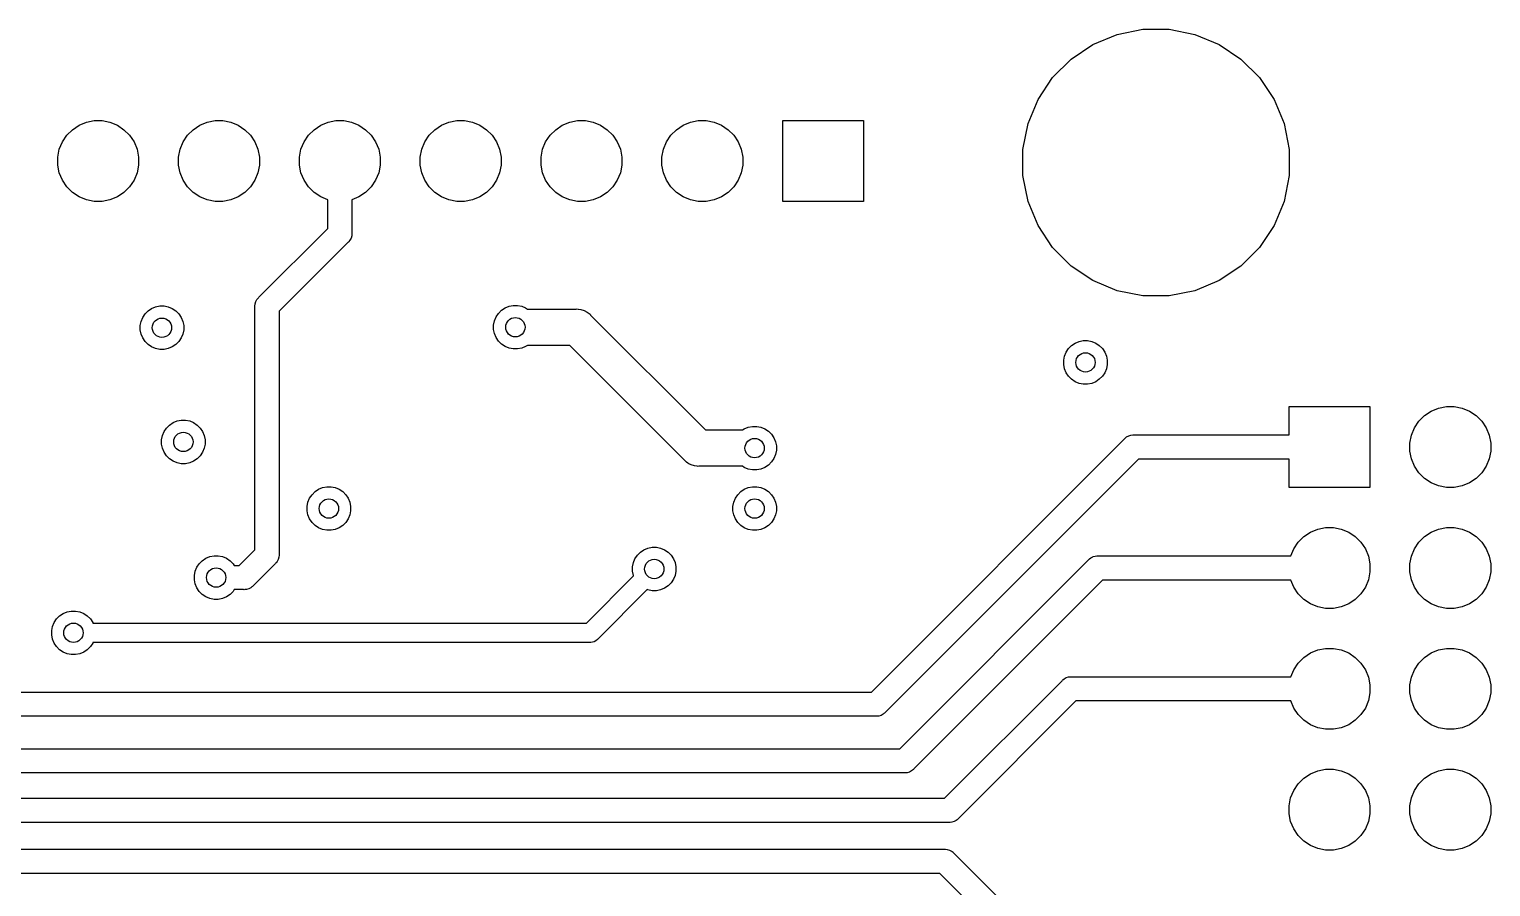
# Model space of a CAD drawing. Extents: x 3.58 to 7.49, y -4.48 to -2.36.
# Drawn here: x 6.197 to 7.407, y -3.071 to -2.361 of the extents above; entities that cross this region are included whole.
import ezdxf

# ---------------------------------------------------------------- set-up
doc = ezdxf.new("R2010")
doc.units = 0
doc.header["$MEASUREMENT"] = 0
doc.layers.add('BLACK', color=7, linetype='CONTINUOUS')

msp = doc.modelspace()

# ---------------------------------------------------------------- linework, layer by layer
at = {"layer": 'BLACK', "linetype": 'CONTINUOUS'}
for p, q in [((7.07731, -2.37396), (7.09737, -2.36565)), ((7.09737, -2.36565), (7.11867, -2.36142)), ((7.11867, -2.36142), (7.14038, -2.36142)), ((7.14038, -2.36142), (7.16168, -2.36565)), ((7.16168, -2.36565), (7.18174, -2.37396)), ((7.05926, -2.38603), (7.07731, -2.37396)), ((7.18174, -2.37396), (7.1998, -2.38603)), ((7.0439, -2.40138), (7.05926, -2.38603)), ((7.1998, -2.38603), (7.21515, -2.40138)), ((7.03184, -2.41944), (7.0439, -2.40138)), ((7.21515, -2.40138), (7.22722, -2.41944)), ((7.02353, -2.4395), (7.03184, -2.41944)), ((7.22722, -2.41944), (7.23553, -2.4395)), ((6.2326, -2.44448), (6.23809, -2.44082)), ((6.23809, -2.44082), (6.24418, -2.43829)), ((6.24418, -2.43829), (6.25064, -2.43701)), ((6.25064, -2.43701), (6.25723, -2.43701)), ((6.25723, -2.43701), (6.2637, -2.43829)), ((6.2637, -2.43829), (6.26979, -2.44082)), ((6.26979, -2.44082), (6.27527, -2.44448)), ((6.3326, -2.44448), (6.33809, -2.44082)), ((6.33809, -2.44082), (6.34418, -2.43829)), ((6.34418, -2.43829), (6.35064, -2.43701)), ((6.35064, -2.43701), (6.35723, -2.43701)), ((6.35723, -2.43701), (6.3637, -2.43829)), ((6.3637, -2.43829), (6.36979, -2.44082)), ((6.36979, -2.44082), (6.37527, -2.44448)), ((6.4326, -2.44448), (6.43809, -2.44082)), ((6.43809, -2.44082), (6.44418, -2.43829)), ((6.44418, -2.43829), (6.45064, -2.43701)), ((6.45064, -2.43701), (6.45723, -2.43701)), ((6.45723, -2.43701), (6.4637, -2.43829)), ((6.4637, -2.43829), (6.46979, -2.44082)), ((6.46979, -2.44082), (6.47527, -2.44448)), ((6.5326, -2.44448), (6.53809, -2.44082)), ((6.53809, -2.44082), (6.54418, -2.43829)), ((6.54418, -2.43829), (6.55064, -2.43701)), ((6.55064, -2.43701), (6.55723, -2.43701)), ((6.55723, -2.43701), (6.5637, -2.43829)), ((6.5637, -2.43829), (6.56979, -2.44082)), ((6.56979, -2.44082), (6.57527, -2.44448)), ((6.6326, -2.44448), (6.63809, -2.44082)), ((6.63809, -2.44082), (6.64418, -2.43829)), ((6.64418, -2.43829), (6.65064, -2.43701)), ((6.65064, -2.43701), (6.65723, -2.43701)), ((6.65723, -2.43701), (6.6637, -2.43829)), ((6.6637, -2.43829), (6.66979, -2.44082)), ((6.66979, -2.44082), (6.67527, -2.44448)), ((6.7326, -2.44448), (6.73809, -2.44082)), ((6.73809, -2.44082), (6.74418, -2.43829)), ((6.74418, -2.43829), (6.75064, -2.43701)), ((6.75064, -2.43701), (6.75723, -2.43701)), ((6.75723, -2.43701), (6.7637, -2.43829)), ((6.7637, -2.43829), (6.76979, -2.44082)), ((6.76979, -2.44082), (6.77527, -2.44448)), ((6.82047, -2.50394), (6.82047, -2.43701)), ((6.82047, -2.43701), (6.8874, -2.43701)), ((6.8874, -2.43701), (6.8874, -2.50394)), ((7.01929, -2.4608), (7.02353, -2.4395)), ((7.23553, -2.4395), (7.23976, -2.4608)), ((6.22176, -2.46071), (6.22428, -2.45462)), ((6.22428, -2.45462), (6.22794, -2.44914)), ((6.22794, -2.44914), (6.2326, -2.44448)), ((6.27527, -2.44448), (6.27993, -2.44914)), ((6.27993, -2.44914), (6.28359, -2.45462)), ((6.28359, -2.45462), (6.28612, -2.46071)), ((6.32176, -2.46071), (6.32428, -2.45462)), ((6.32428, -2.45462), (6.32794, -2.44914)), ((6.32794, -2.44914), (6.3326, -2.44448)), ((6.37527, -2.44448), (6.37993, -2.44914)), ((6.37993, -2.44914), (6.38359, -2.45462)), ((6.38359, -2.45462), (6.38612, -2.46071)), ((6.42176, -2.46071), (6.42428, -2.45462)), ((6.42428, -2.45462), (6.42794, -2.44914)), ((6.42794, -2.44914), (6.4326, -2.44448)), ((6.47527, -2.44448), (6.47993, -2.44914)), ((6.47993, -2.44914), (6.48359, -2.45462)), ((6.48359, -2.45462), (6.48612, -2.46071)), ((6.52176, -2.46071), (6.52428, -2.45462)), ((6.52428, -2.45462), (6.52794, -2.44914)), ((6.52794, -2.44914), (6.5326, -2.44448)), ((6.57527, -2.44448), (6.57993, -2.44914)), ((6.57993, -2.44914), (6.58359, -2.45462)), ((6.58359, -2.45462), (6.58612, -2.46071)), ((6.62176, -2.46071), (6.62428, -2.45462)), ((6.62428, -2.45462), (6.62794, -2.44914)), ((6.62794, -2.44914), (6.6326, -2.44448)), ((6.67527, -2.44448), (6.67993, -2.44914)), ((6.67993, -2.44914), (6.68359, -2.45462)), ((6.68359, -2.45462), (6.68612, -2.46071)), ((6.72176, -2.46071), (6.72428, -2.45462)), ((6.72428, -2.45462), (6.72794, -2.44914)), ((6.72794, -2.44914), (6.7326, -2.44448)), ((6.77527, -2.44448), (6.77993, -2.44914)), ((6.77993, -2.44914), (6.78359, -2.45462)), ((6.78359, -2.45462), (6.78612, -2.46071)), ((6.22047, -2.46718), (6.22176, -2.46071)), ((6.22047, -2.47377), (6.22047, -2.46718)), ((6.28612, -2.46071), (6.2874, -2.46718)), ((6.2874, -2.46718), (6.2874, -2.47377)), ((6.32047, -2.46718), (6.32176, -2.46071)), ((6.32047, -2.47377), (6.32047, -2.46718)), ((6.38612, -2.46071), (6.3874, -2.46718)), ((6.3874, -2.46718), (6.3874, -2.47377)), ((6.42047, -2.46718), (6.42176, -2.46071)), ((6.42047, -2.47377), (6.42047, -2.46718)), ((6.48612, -2.46071), (6.4874, -2.46718)), ((6.4874, -2.46718), (6.4874, -2.47377)), ((6.52047, -2.46718), (6.52176, -2.46071)), ((6.52047, -2.47377), (6.52047, -2.46718)), ((6.58612, -2.46071), (6.5874, -2.46718)), ((6.5874, -2.46718), (6.5874, -2.47377)), ((6.62047, -2.46718), (6.62176, -2.46071)), ((6.62047, -2.47377), (6.62047, -2.46718)), ((6.68612, -2.46071), (6.6874, -2.46718)), ((6.6874, -2.46718), (6.6874, -2.47377)), ((6.72047, -2.46718), (6.72176, -2.46071)), ((6.72047, -2.47377), (6.72047, -2.46718)), ((6.78612, -2.46071), (6.7874, -2.46718)), ((6.7874, -2.46718), (6.7874, -2.47377)), ((7.01929, -2.48251), (7.01929, -2.4608)), ((7.23976, -2.4608), (7.23976, -2.48251)), ((6.22176, -2.48023), (6.22047, -2.47377)), ((6.2874, -2.47377), (6.28612, -2.48023)), ((6.32176, -2.48023), (6.32047, -2.47377)), ((6.3874, -2.47377), (6.38612, -2.48023)), ((6.42176, -2.48023), (6.42047, -2.47377)), ((6.4874, -2.47377), (6.48612, -2.48023)), ((6.52176, -2.48023), (6.52047, -2.47377)), ((6.5874, -2.47377), (6.58612, -2.48023)), ((6.62176, -2.48023), (6.62047, -2.47377)), ((6.6874, -2.47377), (6.68612, -2.48023)), ((6.72176, -2.48023), (6.72047, -2.47377)), ((6.7874, -2.47377), (6.78612, -2.48023)), ((6.22428, -2.48632), (6.22176, -2.48023)), ((6.22794, -2.4918), (6.22428, -2.48632)), ((6.2326, -2.49647), (6.22794, -2.4918)), ((6.27993, -2.4918), (6.27527, -2.49647)), ((6.28359, -2.48632), (6.27993, -2.4918)), ((6.28612, -2.48023), (6.28359, -2.48632)), ((6.32428, -2.48632), (6.32176, -2.48023)), ((6.32794, -2.4918), (6.32428, -2.48632)), ((6.3326, -2.49647), (6.32794, -2.4918)), ((6.37993, -2.4918), (6.37527, -2.49647)), ((6.38359, -2.48632), (6.37993, -2.4918)), ((6.38612, -2.48023), (6.38359, -2.48632)), ((6.42428, -2.48632), (6.42176, -2.48023)), ((6.42794, -2.4918), (6.42428, -2.48632)), ((6.4326, -2.49647), (6.42794, -2.4918)), ((6.47993, -2.4918), (6.47527, -2.49647)), ((6.48359, -2.48632), (6.47993, -2.4918)), ((6.48612, -2.48023), (6.48359, -2.48632)), ((6.52428, -2.48632), (6.52176, -2.48023)), ((6.52794, -2.4918), (6.52428, -2.48632)), ((6.5326, -2.49647), (6.52794, -2.4918)), ((6.57993, -2.4918), (6.57527, -2.49647)), ((6.58359, -2.48632), (6.57993, -2.4918)), ((6.58612, -2.48023), (6.58359, -2.48632)), ((6.62428, -2.48632), (6.62176, -2.48023)), ((6.62794, -2.4918), (6.62428, -2.48632)), ((6.6326, -2.49647), (6.62794, -2.4918)), ((6.67993, -2.4918), (6.67527, -2.49647)), ((6.68359, -2.48632), (6.67993, -2.4918)), ((6.68612, -2.48023), (6.68359, -2.48632)), ((6.72428, -2.48632), (6.72176, -2.48023)), ((6.72794, -2.4918), (6.72428, -2.48632)), ((6.7326, -2.49647), (6.72794, -2.4918)), ((6.77993, -2.4918), (6.77527, -2.49647)), ((6.78359, -2.48632), (6.77993, -2.4918)), ((6.78612, -2.48023), (6.78359, -2.48632)), ((7.02353, -2.50381), (7.01929, -2.48251)), ((7.23976, -2.48251), (7.23553, -2.50381)), ((6.23809, -2.50013), (6.2326, -2.49647)), ((6.24418, -2.50265), (6.23809, -2.50013)), ((6.25064, -2.50394), (6.24418, -2.50265)), ((6.25723, -2.50394), (6.25064, -2.50394)), ((6.2637, -2.50265), (6.25723, -2.50394)), ((6.26979, -2.50013), (6.2637, -2.50265)), ((6.27527, -2.49647), (6.26979, -2.50013)), ((6.33809, -2.50013), (6.3326, -2.49647)), ((6.34418, -2.50265), (6.33809, -2.50013)), ((6.35064, -2.50394), (6.34418, -2.50265)), ((6.35723, -2.50394), (6.35064, -2.50394)), ((6.3637, -2.50265), (6.35723, -2.50394)), ((6.36979, -2.50013), (6.3637, -2.50265)), ((6.37527, -2.49647), (6.36979, -2.50013)), ((6.43809, -2.50013), (6.4326, -2.49647)), ((6.44394, -2.50255), (6.43809, -2.50013)), ((6.44394, -2.52617), (6.44394, -2.50255)), ((6.46979, -2.50013), (6.46394, -2.50255)), ((6.46394, -2.50255), (6.46394, -2.52982)), ((6.47527, -2.49647), (6.46979, -2.50013)), ((6.53809, -2.50013), (6.5326, -2.49647)), ((6.54418, -2.50265), (6.53809, -2.50013)), ((6.55064, -2.50394), (6.54418, -2.50265)), ((6.55723, -2.50394), (6.55064, -2.50394)), ((6.5637, -2.50265), (6.55723, -2.50394)), ((6.56979, -2.50013), (6.5637, -2.50265)), ((6.57527, -2.49647), (6.56979, -2.50013)), ((6.63809, -2.50013), (6.6326, -2.49647)), ((6.64418, -2.50265), (6.63809, -2.50013)), ((6.65064, -2.50394), (6.64418, -2.50265)), ((6.65723, -2.50394), (6.65064, -2.50394)), ((6.6637, -2.50265), (6.65723, -2.50394)), ((6.66979, -2.50013), (6.6637, -2.50265)), ((6.67527, -2.49647), (6.66979, -2.50013)), ((6.73809, -2.50013), (6.7326, -2.49647)), ((6.74418, -2.50265), (6.73809, -2.50013)), ((6.75064, -2.50394), (6.74418, -2.50265)), ((6.75723, -2.50394), (6.75064, -2.50394)), ((6.7637, -2.50265), (6.75723, -2.50394)), ((6.76979, -2.50013), (6.7637, -2.50265)), ((6.77527, -2.49647), (6.76979, -2.50013)), ((6.8874, -2.50394), (6.82047, -2.50394)), ((7.03184, -2.52387), (7.02353, -2.50381)), ((7.23553, -2.50381), (7.22722, -2.52387)), ((6.38698, -2.58313), (6.44394, -2.52617)), ((7.0439, -2.54193), (7.03184, -2.52387)), ((7.22722, -2.52387), (7.21515, -2.54193)), ((6.46066, -2.53773), (6.4037, -2.59469)), ((6.46104, -2.53742), (6.46066, -2.53773)), ((6.46135, -2.53704), (6.46104, -2.53742)), ((6.46136, -2.53704), (6.46135, -2.53704)), ((6.46229, -2.5359), (6.46136, -2.53704)), ((6.46322, -2.53416), (6.46229, -2.5359)), ((6.46379, -2.53228), (6.46322, -2.53416)), ((6.46322, -2.53416), (6.46322, -2.53416)), ((6.46394, -2.53081), (6.46379, -2.53228)), ((6.46394, -2.52982), (6.46399, -2.53031)), ((6.46399, -2.53031), (6.46394, -2.53081)), ((6.46394, -2.53081), (6.46394, -2.53081)), ((7.05926, -2.55728), (7.0439, -2.54193)), ((7.21515, -2.54193), (7.1998, -2.55728)), ((7.07731, -2.56934), (7.05926, -2.55728)), ((7.1998, -2.55728), (7.18174, -2.56934)), ((7.09737, -2.57765), (7.07731, -2.56934)), ((7.18174, -2.56934), (7.16168, -2.57765)), ((6.38365, -2.59055), (6.38385, -2.58859)), ((6.38385, -2.58859), (6.38442, -2.58671)), ((6.38442, -2.58671), (6.38535, -2.58497)), ((6.38535, -2.58497), (6.38628, -2.58383)), ((6.38628, -2.58383), (6.3866, -2.58345)), ((6.38628, -2.58383), (6.38628, -2.58383)), ((6.3866, -2.58345), (6.38698, -2.58313)), ((7.11867, -2.58189), (7.09737, -2.57765)), ((7.14038, -2.58189), (7.11867, -2.58189)), ((7.16168, -2.57765), (7.14038, -2.58189)), ((6.28938, -2.60302), (6.29074, -2.59974)), ((6.29074, -2.59974), (6.29271, -2.59679)), ((6.29271, -2.59679), (6.29522, -2.59429)), ((6.29522, -2.59429), (6.29817, -2.59232)), ((6.29817, -2.59232), (6.30144, -2.59096)), ((6.30144, -2.59096), (6.30492, -2.59027)), ((6.30492, -2.59027), (6.30847, -2.59027)), ((6.30847, -2.59027), (6.31194, -2.59096)), ((6.31194, -2.59096), (6.31522, -2.59232)), ((6.31522, -2.59232), (6.31817, -2.59429)), ((6.31817, -2.59429), (6.32067, -2.59679)), ((6.32067, -2.59679), (6.32264, -2.59974)), ((6.32264, -2.59974), (6.324, -2.60302)), ((6.3837, -2.59104), (6.38365, -2.59055)), ((6.3837, -2.79192), (6.3837, -2.59104)), ((6.4037, -2.59469), (6.4037, -2.79557)), ((6.5819, -2.60262), (6.58326, -2.59935)), ((6.58326, -2.59935), (6.58523, -2.5964)), ((6.58523, -2.5964), (6.58774, -2.59389)), ((6.58774, -2.59389), (6.59069, -2.59192)), ((6.59069, -2.59192), (6.59396, -2.59057)), ((6.59396, -2.59057), (6.59744, -2.58987)), ((6.59744, -2.58987), (6.60099, -2.58987)), ((6.60099, -2.58987), (6.60446, -2.59057)), ((6.60446, -2.59057), (6.60774, -2.59192)), ((6.60774, -2.59192), (6.60916, -2.59287)), ((6.60916, -2.59287), (6.64966, -2.59287)), ((6.64966, -2.59287), (6.65039, -2.5928)), ((6.65039, -2.5928), (6.65113, -2.59287)), ((6.65113, -2.59287), (6.65113, -2.59287)), ((6.65113, -2.59287), (6.65333, -2.59309)), ((6.65333, -2.59309), (6.65616, -2.59395)), ((6.65616, -2.59395), (6.65877, -2.59534)), ((6.65877, -2.59534), (6.66105, -2.59722)), ((6.66105, -2.59722), (6.66152, -2.59779)), ((6.66152, -2.59779), (6.75661, -2.69287)), ((6.28869, -2.60649), (6.28938, -2.60302)), ((6.28869, -2.61004), (6.28869, -2.60649)), ((6.28938, -2.61352), (6.28869, -2.61004)), ((6.324, -2.60302), (6.32469, -2.60649)), ((6.32469, -2.61004), (6.324, -2.61352)), ((6.32469, -2.60649), (6.32469, -2.61004)), ((6.58121, -2.6061), (6.5819, -2.60262)), ((6.58121, -2.60965), (6.58121, -2.6061)), ((6.5819, -2.61312), (6.58121, -2.60965)), ((6.29074, -2.61679), (6.28938, -2.61352)), ((6.29271, -2.61974), (6.29074, -2.61679)), ((6.29522, -2.62225), (6.29271, -2.61974)), ((6.29817, -2.62422), (6.29522, -2.62225)), ((6.30144, -2.62558), (6.29817, -2.62422)), ((6.31522, -2.62422), (6.31194, -2.62558)), ((6.31817, -2.62225), (6.31522, -2.62422)), ((6.32067, -2.61974), (6.31817, -2.62225)), ((6.32264, -2.61679), (6.32067, -2.61974)), ((6.324, -2.61352), (6.32264, -2.61679)), ((6.58326, -2.6164), (6.5819, -2.61312)), ((6.58523, -2.61935), (6.58326, -2.6164)), ((6.58774, -2.62186), (6.58523, -2.61935)), ((6.59069, -2.62383), (6.58774, -2.62186)), ((6.59396, -2.62518), (6.59069, -2.62383)), ((6.60774, -2.62383), (6.60446, -2.62518)), ((6.60916, -2.62287), (6.60774, -2.62383)), ((6.64418, -2.62287), (6.60916, -2.62287)), ((6.73927, -2.71796), (6.64418, -2.62287)), ((7.05711, -2.62552), (7.05961, -2.62301)), ((7.05961, -2.62301), (7.06256, -2.62104)), ((7.06256, -2.62104), (7.06584, -2.61968)), ((7.06584, -2.61968), (7.06931, -2.61899)), ((7.06931, -2.61899), (7.07286, -2.61899)), ((7.07286, -2.61899), (7.07634, -2.61968)), ((7.07634, -2.61968), (7.07961, -2.62104)), ((7.07961, -2.62104), (7.08256, -2.62301)), ((7.08256, -2.62301), (7.08507, -2.62552)), ((6.30492, -2.62627), (6.30144, -2.62558)), ((6.30847, -2.62627), (6.30492, -2.62627)), ((6.31194, -2.62558), (6.30847, -2.62627)), ((6.59744, -2.62587), (6.59396, -2.62518)), ((6.60099, -2.62587), (6.59744, -2.62587)), ((6.60446, -2.62518), (6.60099, -2.62587)), ((7.05309, -2.63522), (7.05378, -2.63174)), ((7.05309, -2.63876), (7.05309, -2.63522)), ((7.05378, -2.63174), (7.05514, -2.62847)), ((7.05514, -2.62847), (7.05711, -2.62552)), ((7.08507, -2.62552), (7.08704, -2.62847)), ((7.08704, -2.62847), (7.08839, -2.63174)), ((7.08839, -2.63174), (7.08909, -2.63522)), ((7.08909, -2.63522), (7.08909, -2.63876)), ((7.05378, -2.64224), (7.05309, -2.63876)), ((7.05514, -2.64552), (7.05378, -2.64224)), ((7.05711, -2.64847), (7.05514, -2.64552)), ((7.05961, -2.65097), (7.05711, -2.64847)), ((7.08507, -2.64847), (7.08256, -2.65097)), ((7.08704, -2.64552), (7.08507, -2.64847)), ((7.08839, -2.64224), (7.08704, -2.64552)), ((7.08909, -2.63876), (7.08839, -2.64224)), ((7.06256, -2.65294), (7.05961, -2.65097)), ((7.06584, -2.6543), (7.06256, -2.65294)), ((7.06931, -2.65499), (7.06584, -2.6543)), ((7.07286, -2.65499), (7.06931, -2.65499)), ((7.07634, -2.6543), (7.07286, -2.65499)), ((7.07961, -2.65294), (7.07634, -2.6543)), ((7.08256, -2.65097), (7.07961, -2.65294)), ((6.31588, -2.6868), (6.31916, -2.68545)), ((6.31916, -2.68545), (6.32264, -2.68476)), ((6.32264, -2.68476), (6.32618, -2.68476)), ((6.32618, -2.68476), (6.32966, -2.68545)), ((6.32966, -2.68545), (6.33294, -2.6868)), ((7.23962, -2.69699), (7.23962, -2.67353)), ((7.23962, -2.67353), (7.30655, -2.67353)), ((7.30655, -2.67353), (7.30655, -2.74046)), ((7.34709, -2.68566), (7.35175, -2.681)), ((7.35175, -2.681), (7.35724, -2.67734)), ((7.35724, -2.67734), (7.36333, -2.67481)), ((7.36333, -2.67481), (7.36979, -2.67353)), ((7.36979, -2.67353), (7.37638, -2.67353)), ((7.37638, -2.67353), (7.38285, -2.67481)), ((7.38285, -2.67481), (7.38894, -2.67734)), ((7.38894, -2.67734), (7.39442, -2.681)), ((7.39442, -2.681), (7.39908, -2.68566)), ((6.30641, -2.70098), (6.3071, -2.69751)), ((6.3071, -2.69751), (6.30846, -2.69423)), ((6.30846, -2.69423), (6.31043, -2.69128)), ((6.31043, -2.69128), (6.31294, -2.68877)), ((6.31294, -2.68877), (6.31588, -2.6868)), ((6.33294, -2.6868), (6.33588, -2.68877)), ((6.33588, -2.68877), (6.33839, -2.69128)), ((6.33839, -2.69128), (6.34036, -2.69423)), ((6.34036, -2.69423), (6.34172, -2.69751)), ((6.34172, -2.69751), (6.34241, -2.70098)), ((6.75661, -2.69287), (6.78729, -2.69287)), ((6.78729, -2.69287), (6.78872, -2.69192)), ((6.78872, -2.69192), (6.79199, -2.69057)), ((6.79199, -2.69057), (6.79547, -2.68987)), ((6.79547, -2.68987), (6.79902, -2.68987)), ((6.79902, -2.68987), (6.80249, -2.69057)), ((6.80249, -2.69057), (6.80577, -2.69192)), ((6.80577, -2.69192), (6.80872, -2.69389)), ((6.80872, -2.69389), (6.81123, -2.6964)), ((6.81123, -2.6964), (6.8132, -2.69935)), ((7.10688, -2.69771), (7.10876, -2.69714)), ((7.10876, -2.69714), (7.11023, -2.69699)), ((7.11023, -2.69699), (7.11072, -2.69694)), ((7.11023, -2.69699), (7.11023, -2.69699)), ((7.11072, -2.69694), (7.11121, -2.69699)), ((7.11121, -2.69699), (7.23962, -2.69699)), ((7.33962, -2.7037), (7.34091, -2.69723)), ((7.34091, -2.69723), (7.34343, -2.69114)), ((7.34343, -2.69114), (7.34709, -2.68566)), ((7.39908, -2.68566), (7.40274, -2.69114)), ((7.40274, -2.69114), (7.40527, -2.69723)), ((7.40527, -2.69723), (7.40655, -2.7037)), ((6.30641, -2.70453), (6.30641, -2.70098)), ((6.3071, -2.70801), (6.30641, -2.70453)), ((6.30846, -2.71128), (6.3071, -2.70801)), ((6.34172, -2.70801), (6.34036, -2.71128)), ((6.34241, -2.70453), (6.34172, -2.70801)), ((6.34241, -2.70098), (6.34241, -2.70453)), ((6.8132, -2.69935), (6.81455, -2.70262)), ((6.81455, -2.70262), (6.81524, -2.7061)), ((6.81524, -2.70965), (6.81455, -2.71312)), ((6.81524, -2.7061), (6.81524, -2.70965)), ((6.89389, -2.90969), (7.10331, -2.70027)), ((7.10331, -2.70027), (7.10362, -2.69989)), ((7.10362, -2.69989), (7.104, -2.69957)), ((7.104, -2.69957), (7.10514, -2.69864)), ((7.104, -2.69957), (7.104, -2.69957)), ((7.10514, -2.69864), (7.10688, -2.69771)), ((7.33962, -2.71029), (7.33962, -2.7037)), ((7.40655, -2.7037), (7.40655, -2.71029)), ((6.31043, -2.71423), (6.30846, -2.71128)), ((6.31294, -2.71674), (6.31043, -2.71423)), ((6.31588, -2.71871), (6.31294, -2.71674)), ((6.31916, -2.72006), (6.31588, -2.71871)), ((6.32264, -2.72076), (6.31916, -2.72006)), ((6.32618, -2.72076), (6.32264, -2.72076)), ((6.32966, -2.72006), (6.32618, -2.72076)), ((6.33294, -2.71871), (6.32966, -2.72006)), ((6.33588, -2.71674), (6.33294, -2.71871)), ((6.33839, -2.71423), (6.33588, -2.71674)), ((6.34036, -2.71128), (6.33839, -2.71423)), ((6.73974, -2.71853), (6.73927, -2.71796)), ((6.74087, -2.71946), (6.73974, -2.71853)), ((6.74202, -2.72041), (6.74087, -2.71946)), ((6.74267, -2.72076), (6.74202, -2.72041)), ((6.74463, -2.7218), (6.74267, -2.72076)), ((6.74745, -2.72266), (6.74463, -2.7218)), ((6.81123, -2.71935), (6.80872, -2.72186)), ((6.8132, -2.7164), (6.81123, -2.71935)), ((6.81455, -2.71312), (6.8132, -2.7164)), ((7.11487, -2.71699), (6.90545, -2.92641)), ((7.23962, -2.71699), (7.11487, -2.71699)), ((7.23962, -2.74046), (7.23962, -2.71699)), ((7.34091, -2.71675), (7.33962, -2.71029)), ((7.34343, -2.72284), (7.34091, -2.71675)), ((7.40527, -2.71675), (7.40274, -2.72284)), ((7.40655, -2.71029), (7.40527, -2.71675)), ((6.74966, -2.72287), (6.74745, -2.72266)), ((6.75039, -2.72295), (6.74966, -2.72287)), ((6.74966, -2.72287), (6.74966, -2.72287)), ((6.75113, -2.72287), (6.75039, -2.72295)), ((6.78729, -2.72287), (6.75113, -2.72287)), ((6.78872, -2.72383), (6.78729, -2.72287)), ((6.79199, -2.72518), (6.78872, -2.72383)), ((6.79547, -2.72587), (6.79199, -2.72518)), ((6.79902, -2.72587), (6.79547, -2.72587)), ((6.80249, -2.72518), (6.79902, -2.72587)), ((6.80577, -2.72383), (6.80249, -2.72518)), ((6.80872, -2.72186), (6.80577, -2.72383)), ((7.34709, -2.72832), (7.34343, -2.72284)), ((7.35175, -2.73299), (7.34709, -2.72832)), ((7.35724, -2.73665), (7.35175, -2.73299)), ((7.39442, -2.73299), (7.38894, -2.73665)), ((7.39908, -2.72832), (7.39442, -2.73299)), ((7.40274, -2.72284), (7.39908, -2.72832)), ((6.4309, -2.7464), (6.43341, -2.74389)), ((6.43341, -2.74389), (6.43636, -2.74192)), ((6.43636, -2.74192), (6.43963, -2.74057)), ((6.43963, -2.74057), (6.44311, -2.73987)), ((6.44311, -2.73987), (6.44665, -2.73987)), ((6.44665, -2.73987), (6.45013, -2.74057)), ((6.45013, -2.74057), (6.45341, -2.74192)), ((6.45341, -2.74192), (6.45636, -2.74389)), ((6.45636, -2.74389), (6.45886, -2.7464)), ((6.78326, -2.7464), (6.78577, -2.74389)), ((6.78577, -2.74389), (6.78872, -2.74192)), ((6.78872, -2.74192), (6.79199, -2.74057)), ((6.79199, -2.74057), (6.79547, -2.73987)), ((6.79547, -2.73987), (6.79902, -2.73987)), ((6.79902, -2.73987), (6.80249, -2.74057)), ((6.80249, -2.74057), (6.80577, -2.74192)), ((6.80577, -2.74192), (6.80872, -2.74389)), ((6.80872, -2.74389), (6.81123, -2.7464)), ((7.30655, -2.74046), (7.23962, -2.74046)), ((7.36333, -2.73917), (7.35724, -2.73665)), ((7.36979, -2.74046), (7.36333, -2.73917)), ((7.37638, -2.74046), (7.36979, -2.74046)), ((7.38285, -2.73917), (7.37638, -2.74046)), ((7.38894, -2.73665), (7.38285, -2.73917)), ((6.42688, -2.7561), (6.42757, -2.75262)), ((6.42688, -2.75965), (6.42688, -2.7561)), ((6.42757, -2.75262), (6.42893, -2.74935)), ((6.42893, -2.74935), (6.4309, -2.7464)), ((6.45886, -2.7464), (6.46083, -2.74935)), ((6.46083, -2.74935), (6.46219, -2.75262)), ((6.46219, -2.75262), (6.46288, -2.7561)), ((6.46288, -2.7561), (6.46288, -2.75965)), ((6.77924, -2.7561), (6.77994, -2.75262)), ((6.77924, -2.75965), (6.77924, -2.7561)), ((6.77994, -2.75262), (6.78129, -2.74935)), ((6.78129, -2.74935), (6.78326, -2.7464)), ((6.81123, -2.7464), (6.8132, -2.74935)), ((6.8132, -2.74935), (6.81455, -2.75262)), ((6.81455, -2.75262), (6.81524, -2.7561)), ((6.81524, -2.7561), (6.81524, -2.75965)), ((6.42757, -2.76312), (6.42688, -2.75965)), ((6.42893, -2.7664), (6.42757, -2.76312)), ((6.4309, -2.76935), (6.42893, -2.7664)), ((6.43341, -2.77186), (6.4309, -2.76935)), ((6.45886, -2.76935), (6.45636, -2.77186)), ((6.46083, -2.7664), (6.45886, -2.76935)), ((6.46219, -2.76312), (6.46083, -2.7664)), ((6.46288, -2.75965), (6.46219, -2.76312)), ((6.77994, -2.76312), (6.77924, -2.75965)), ((6.78129, -2.7664), (6.77994, -2.76312)), ((6.78326, -2.76935), (6.78129, -2.7664)), ((6.78577, -2.77186), (6.78326, -2.76935)), ((6.81123, -2.76935), (6.80872, -2.77186)), ((6.8132, -2.7664), (6.81123, -2.76935)), ((6.81455, -2.76312), (6.8132, -2.7664)), ((6.81524, -2.75965), (6.81455, -2.76312)), ((6.43636, -2.77383), (6.43341, -2.77186)), ((6.43963, -2.77518), (6.43636, -2.77383)), ((6.44311, -2.77587), (6.43963, -2.77518)), ((6.44665, -2.77587), (6.44311, -2.77587)), ((6.45013, -2.77518), (6.44665, -2.77587)), ((6.45341, -2.77383), (6.45013, -2.77518)), ((6.45636, -2.77186), (6.45341, -2.77383)), ((6.78872, -2.77383), (6.78577, -2.77186)), ((6.79199, -2.77518), (6.78872, -2.77383)), ((6.79547, -2.77587), (6.79199, -2.77518)), ((6.79902, -2.77587), (6.79547, -2.77587)), ((6.80249, -2.77518), (6.79902, -2.77587)), ((6.80577, -2.77383), (6.80249, -2.77518)), ((6.80872, -2.77186), (6.80577, -2.77383)), ((7.24709, -2.78566), (7.25175, -2.781)), ((7.25175, -2.781), (7.25724, -2.77734)), ((7.25724, -2.77734), (7.26333, -2.77481)), ((7.26333, -2.77481), (7.26979, -2.77353)), ((7.26979, -2.77353), (7.27638, -2.77353)), ((7.27638, -2.77353), (7.28285, -2.77481)), ((7.28285, -2.77481), (7.28894, -2.77734)), ((7.28894, -2.77734), (7.29442, -2.781)), ((7.29442, -2.781), (7.29908, -2.78566)), ((7.34709, -2.78566), (7.35175, -2.781)), ((7.35175, -2.781), (7.35724, -2.77734)), ((7.35724, -2.77734), (7.36333, -2.77481)), ((7.36333, -2.77481), (7.36979, -2.77353)), ((7.36979, -2.77353), (7.37638, -2.77353)), ((7.37638, -2.77353), (7.38285, -2.77481)), ((7.38285, -2.77481), (7.38894, -2.77734)), ((7.38894, -2.77734), (7.39442, -2.781)), ((7.39442, -2.781), (7.39908, -2.78566)), ((6.37066, -2.80496), (6.3837, -2.79192)), ((6.70019, -2.7964), (6.7027, -2.79389)), ((6.7027, -2.79389), (6.70565, -2.79192)), ((6.70565, -2.79192), (6.70892, -2.79057)), ((6.70892, -2.79057), (6.7124, -2.78987)), ((6.7124, -2.78987), (6.71595, -2.78987)), ((6.71595, -2.78987), (6.71942, -2.79057)), ((6.71942, -2.79057), (6.7227, -2.79192)), ((6.7227, -2.79192), (6.72565, -2.79389)), ((6.72565, -2.79389), (6.72815, -2.7964)), ((7.24101, -2.79699), (7.24343, -2.79114)), ((7.24343, -2.79114), (7.24709, -2.78566)), ((7.29908, -2.78566), (7.30274, -2.79114)), ((7.30274, -2.79114), (7.30527, -2.79723)), ((7.34091, -2.79723), (7.34343, -2.79114)), ((7.34343, -2.79114), (7.34709, -2.78566)), ((7.39908, -2.78566), (7.40274, -2.79114)), ((7.40274, -2.79114), (7.40527, -2.79723)), ((6.33427, -2.80971), (6.33562, -2.80643)), ((6.33562, -2.80643), (6.33759, -2.80349)), ((6.33759, -2.80349), (6.3401, -2.80098)), ((6.3401, -2.80098), (6.34305, -2.79901)), ((6.34305, -2.79901), (6.34632, -2.79765)), ((6.34632, -2.79765), (6.3498, -2.79696)), ((6.3498, -2.79696), (6.35335, -2.79696)), ((6.35335, -2.79696), (6.35683, -2.79765)), ((6.35683, -2.79765), (6.3601, -2.79901)), ((6.3601, -2.79901), (6.36305, -2.80098)), ((6.36305, -2.80098), (6.36556, -2.80349)), ((6.36556, -2.80349), (6.36654, -2.80496)), ((6.36654, -2.80496), (6.37066, -2.80496)), ((6.40042, -2.80348), (6.38222, -2.82168)), ((6.40081, -2.80317), (6.40042, -2.80348)), ((6.40112, -2.80279), (6.40081, -2.80317)), ((6.40206, -2.80165), (6.40112, -2.80279)), ((6.40112, -2.80279), (6.40112, -2.80279)), ((6.40294, -2.79999), (6.40206, -2.80165)), ((6.40298, -2.79991), (6.40294, -2.79999)), ((6.40356, -2.79802), (6.40298, -2.79991)), ((6.4037, -2.79655), (6.40356, -2.79802)), ((6.4037, -2.79557), (6.40375, -2.79606)), ((6.40375, -2.79606), (6.4037, -2.79655)), ((6.4037, -2.79655), (6.4037, -2.79655)), ((6.69617, -2.8061), (6.69686, -2.80262)), ((6.69617, -2.80965), (6.69617, -2.8061)), ((6.69686, -2.80262), (6.69822, -2.79935)), ((6.69822, -2.79935), (6.70019, -2.7964)), ((6.72815, -2.7964), (6.73012, -2.79935)), ((6.73012, -2.79935), (6.73148, -2.80262)), ((6.73148, -2.80262), (6.73217, -2.8061)), ((6.73217, -2.8061), (6.73217, -2.80965)), ((6.9174, -2.95654), (7.07367, -2.80027)), ((7.07367, -2.80027), (7.07398, -2.79989)), ((7.07398, -2.79989), (7.07436, -2.79957)), ((7.07436, -2.79957), (7.0755, -2.79864)), ((7.07436, -2.79957), (7.07436, -2.79957)), ((7.0755, -2.79864), (7.07724, -2.79771)), ((7.07724, -2.79771), (7.07743, -2.79765)), ((7.07743, -2.79765), (7.07913, -2.79714)), ((7.07913, -2.79714), (7.0806, -2.79699)), ((7.0806, -2.79699), (7.08109, -2.79694)), ((7.0806, -2.79699), (7.0806, -2.79699)), ((7.08109, -2.79694), (7.08158, -2.79699)), ((7.08158, -2.79699), (7.24101, -2.79699)), ((7.30527, -2.79723), (7.30655, -2.8037)), ((7.30655, -2.8037), (7.30655, -2.81029)), ((7.33962, -2.8037), (7.34091, -2.79723)), ((7.33962, -2.81029), (7.33962, -2.8037)), ((7.40527, -2.79723), (7.40655, -2.8037)), ((7.40655, -2.8037), (7.40655, -2.81029)), ((6.33357, -2.81319), (6.33427, -2.80971)), ((6.33357, -2.81673), (6.33357, -2.81319)), ((6.33427, -2.82021), (6.33357, -2.81673)), ((6.6581, -2.85263), (6.69708, -2.81365)), ((6.69686, -2.81312), (6.69617, -2.80965)), ((6.69708, -2.81365), (6.69686, -2.81312)), ((6.73012, -2.8164), (6.72815, -2.81935)), ((6.73148, -2.81312), (6.73012, -2.8164)), ((6.73217, -2.80965), (6.73148, -2.81312)), ((7.08523, -2.81699), (6.92896, -2.97326)), ((7.24101, -2.81699), (7.08523, -2.81699)), ((7.24343, -2.82284), (7.24101, -2.81699)), ((7.30527, -2.81675), (7.30274, -2.82284)), ((7.30655, -2.81029), (7.30527, -2.81675)), ((7.34091, -2.81675), (7.33962, -2.81029)), ((7.34343, -2.82284), (7.34091, -2.81675)), ((7.40527, -2.81675), (7.40274, -2.82284)), ((7.40655, -2.81029), (7.40527, -2.81675)), ((6.33562, -2.82349), (6.33427, -2.82021)), ((6.33759, -2.82643), (6.33562, -2.82349)), ((6.3401, -2.82894), (6.33759, -2.82643)), ((6.34305, -2.83091), (6.3401, -2.82894)), ((6.36305, -2.82894), (6.3601, -2.83091)), ((6.36556, -2.82643), (6.36305, -2.82894)), ((6.36654, -2.82496), (6.36556, -2.82643)), ((6.37431, -2.82496), (6.36654, -2.82496)), ((6.3748, -2.82501), (6.37431, -2.82496)), ((6.37529, -2.82496), (6.3748, -2.82501)), ((6.37676, -2.82482), (6.37529, -2.82496)), ((6.37529, -2.82496), (6.37529, -2.82496)), ((6.37865, -2.82424), (6.37676, -2.82482)), ((6.38039, -2.82332), (6.37865, -2.82424)), ((6.38119, -2.82266), (6.38039, -2.82332)), ((6.38153, -2.82238), (6.38119, -2.82266)), ((6.38191, -2.82207), (6.38153, -2.82238)), ((6.38153, -2.82238), (6.38153, -2.82238)), ((6.38222, -2.82168), (6.38191, -2.82207)), ((6.7084, -2.82496), (6.66735, -2.86601)), ((6.70892, -2.82518), (6.7084, -2.82496)), ((6.7124, -2.82587), (6.70892, -2.82518)), ((6.71595, -2.82587), (6.7124, -2.82587)), ((6.71942, -2.82518), (6.71595, -2.82587)), ((6.7227, -2.82383), (6.71942, -2.82518)), ((6.72565, -2.82186), (6.7227, -2.82383)), ((6.72815, -2.81935), (6.72565, -2.82186)), ((7.24709, -2.82832), (7.24343, -2.82284)), ((7.25175, -2.83299), (7.24709, -2.82832)), ((7.29908, -2.82832), (7.29442, -2.83299)), ((7.30274, -2.82284), (7.29908, -2.82832)), ((7.34709, -2.82832), (7.34343, -2.82284)), ((7.35175, -2.83299), (7.34709, -2.82832)), ((7.39908, -2.82832), (7.39442, -2.83299)), ((7.40274, -2.82284), (7.39908, -2.82832)), ((6.22821, -2.84332), (6.23169, -2.84263)), ((6.23169, -2.84263), (6.23524, -2.84263)), ((6.23524, -2.84263), (6.23871, -2.84332)), ((6.34632, -2.83227), (6.34305, -2.83091)), ((6.3498, -2.83296), (6.34632, -2.83227)), ((6.35335, -2.83296), (6.3498, -2.83296)), ((6.35683, -2.83227), (6.35335, -2.83296)), ((6.3601, -2.83091), (6.35683, -2.83227)), ((7.25724, -2.83665), (7.25175, -2.83299)), ((7.26333, -2.83917), (7.25724, -2.83665)), ((7.26979, -2.84046), (7.26333, -2.83917)), ((7.27638, -2.84046), (7.26979, -2.84046)), ((7.28285, -2.83917), (7.27638, -2.84046)), ((7.28894, -2.83665), (7.28285, -2.83917)), ((7.29442, -2.83299), (7.28894, -2.83665)), ((7.35724, -2.83665), (7.35175, -2.83299)), ((7.36333, -2.83917), (7.35724, -2.83665)), ((7.36979, -2.84046), (7.36333, -2.83917)), ((7.37638, -2.84046), (7.36979, -2.84046)), ((7.38285, -2.83917), (7.37638, -2.84046)), ((7.38894, -2.83665), (7.38285, -2.83917)), ((7.39442, -2.83299), (7.38894, -2.83665)), ((6.21616, -2.85538), (6.21751, -2.8521)), ((6.21751, -2.8521), (6.21948, -2.84916)), ((6.21948, -2.84916), (6.22199, -2.84665)), ((6.22199, -2.84665), (6.22494, -2.84468)), ((6.22494, -2.84468), (6.22821, -2.84332)), ((6.23871, -2.84332), (6.24199, -2.84468)), ((6.24199, -2.84468), (6.24494, -2.84665)), ((6.24494, -2.84665), (6.24745, -2.84916)), ((6.24745, -2.84916), (6.24942, -2.8521)), ((6.24942, -2.8521), (6.24963, -2.85263)), ((6.24963, -2.85263), (6.6581, -2.85263)), ((6.21546, -2.85886), (6.21616, -2.85538)), ((6.21546, -2.8624), (6.21546, -2.85886)), ((6.21616, -2.86588), (6.21546, -2.8624)), ((6.21751, -2.86916), (6.21616, -2.86588)), ((6.6671, -2.86631), (6.66588, -2.86731)), ((6.66735, -2.86601), (6.6671, -2.86631)), ((6.21948, -2.8721), (6.21751, -2.86916)), ((6.22199, -2.87461), (6.21948, -2.8721)), ((6.22494, -2.87658), (6.22199, -2.87461)), ((6.22821, -2.87794), (6.22494, -2.87658)), ((6.23169, -2.87863), (6.22821, -2.87794)), ((6.23524, -2.87863), (6.23169, -2.87863)), ((6.23871, -2.87794), (6.23524, -2.87863)), ((6.24199, -2.87658), (6.23871, -2.87794)), ((6.24494, -2.87461), (6.24199, -2.87658)), ((6.24745, -2.8721), (6.24494, -2.87461)), ((6.24942, -2.86916), (6.24745, -2.8721)), ((6.24963, -2.86863), (6.24942, -2.86916)), ((6.66102, -2.86863), (6.24963, -2.86863)), ((6.66142, -2.86867), (6.66102, -2.86863)), ((6.66181, -2.86863), (6.66142, -2.86867)), ((6.66299, -2.86851), (6.66181, -2.86863)), ((6.66181, -2.86863), (6.66181, -2.86863)), ((6.66449, -2.86806), (6.66299, -2.86851)), ((6.66588, -2.86731), (6.66449, -2.86806)), ((7.25175, -2.881), (7.25724, -2.87734)), ((7.25724, -2.87734), (7.26333, -2.87481)), ((7.26333, -2.87481), (7.26979, -2.87353)), ((7.26979, -2.87353), (7.27638, -2.87353)), ((7.27638, -2.87353), (7.28285, -2.87481)), ((7.28285, -2.87481), (7.28894, -2.87734)), ((7.28894, -2.87734), (7.29442, -2.881)), ((7.35175, -2.881), (7.35724, -2.87734)), ((7.35724, -2.87734), (7.36333, -2.87481)), ((7.36333, -2.87481), (7.36979, -2.87353)), ((7.36979, -2.87353), (7.37638, -2.87353)), ((7.37638, -2.87353), (7.38285, -2.87481)), ((7.38285, -2.87481), (7.38894, -2.87734)), ((7.38894, -2.87734), (7.39442, -2.881)), ((7.24101, -2.89699), (7.24343, -2.89114)), ((7.24343, -2.89114), (7.24709, -2.88566)), ((7.24709, -2.88566), (7.25175, -2.881)), ((7.29442, -2.881), (7.29908, -2.88566)), ((7.29908, -2.88566), (7.30274, -2.89114)), ((7.30274, -2.89114), (7.30527, -2.89723)), ((7.34091, -2.89723), (7.34343, -2.89114)), ((7.34343, -2.89114), (7.34709, -2.88566)), ((7.34709, -2.88566), (7.35175, -2.881)), ((7.39442, -2.881), (7.39908, -2.88566)), ((7.39908, -2.88566), (7.40274, -2.89114)), ((7.40274, -2.89114), (7.40527, -2.89723)), ((6.95446, -2.99748), (7.05167, -2.90027)), ((7.05167, -2.90027), (7.05198, -2.89989)), ((7.05198, -2.89989), (7.05236, -2.89957)), ((7.05236, -2.89957), (7.0535, -2.89864)), ((7.05236, -2.89957), (7.05236, -2.89957)), ((7.0535, -2.89864), (7.05524, -2.89771)), ((7.05524, -2.89771), (7.05713, -2.89714)), ((7.05713, -2.89714), (7.0586, -2.89699)), ((7.0586, -2.89699), (7.05909, -2.89694)), ((7.0586, -2.89699), (7.0586, -2.89699)), ((7.05909, -2.89694), (7.05958, -2.89699)), ((7.05958, -2.89699), (7.24101, -2.89699)), ((7.30527, -2.89723), (7.30655, -2.9037)), ((7.33962, -2.9037), (7.34091, -2.89723)), ((7.40527, -2.89723), (7.40655, -2.9037)), ((5.67136, -2.90969), (6.89389, -2.90969)), ((7.30655, -2.91029), (7.30527, -2.91675)), ((7.30655, -2.9037), (7.30655, -2.91029)), ((7.33962, -2.91029), (7.33962, -2.9037)), ((7.34091, -2.91675), (7.33962, -2.91029)), ((7.40655, -2.91029), (7.40527, -2.91675)), ((7.40655, -2.9037), (7.40655, -2.91029)), ((6.90476, -2.9271), (6.90426, -2.92751)), ((6.90514, -2.92679), (6.90476, -2.9271)), ((6.90476, -2.9271), (6.90476, -2.9271)), ((6.90545, -2.92641), (6.90514, -2.92679)), ((7.06323, -2.91699), (6.96602, -3.0142)), ((7.24101, -2.91699), (7.06323, -2.91699)), ((7.24343, -2.92284), (7.24101, -2.91699)), ((7.24709, -2.92832), (7.24343, -2.92284)), ((7.30274, -2.92284), (7.29908, -2.92832)), ((7.30527, -2.91675), (7.30274, -2.92284)), ((7.34343, -2.92284), (7.34091, -2.91675)), ((7.34709, -2.92832), (7.34343, -2.92284)), ((7.40274, -2.92284), (7.39908, -2.92832)), ((7.40527, -2.91675), (7.40274, -2.92284)), ((6.89754, -2.92969), (5.67501, -2.92969)), ((6.89803, -2.92973), (6.89754, -2.92969)), ((6.89852, -2.92969), (6.89803, -2.92973)), ((6.89999, -2.92954), (6.89852, -2.92969)), ((6.89852, -2.92969), (6.89852, -2.92969)), ((6.90188, -2.92897), (6.89999, -2.92954)), ((6.90361, -2.92804), (6.90188, -2.92897)), ((6.90426, -2.92751), (6.90361, -2.92804)), ((7.25175, -2.93299), (7.24709, -2.92832)), ((7.25724, -2.93665), (7.25175, -2.93299)), ((7.26333, -2.93917), (7.25724, -2.93665)), ((7.26979, -2.94046), (7.26333, -2.93917)), ((7.28285, -2.93917), (7.27638, -2.94046)), ((7.28894, -2.93665), (7.28285, -2.93917)), ((7.29442, -2.93299), (7.28894, -2.93665)), ((7.29908, -2.92832), (7.29442, -2.93299)), ((7.35175, -2.93299), (7.34709, -2.92832)), ((7.35724, -2.93665), (7.35175, -2.93299)), ((7.36333, -2.93917), (7.35724, -2.93665)), ((7.36979, -2.94046), (7.36333, -2.93917)), ((7.38285, -2.93917), (7.37638, -2.94046)), ((7.38894, -2.93665), (7.38285, -2.93917)), ((7.39442, -2.93299), (7.38894, -2.93665)), ((7.39908, -2.92832), (7.39442, -2.93299)), ((7.27638, -2.94046), (7.26979, -2.94046)), ((7.37638, -2.94046), (7.36979, -2.94046)), ((5.69498, -2.95654), (6.9174, -2.95654)), ((6.92539, -2.97582), (6.9235, -2.97639)), ((6.92713, -2.97489), (6.92539, -2.97582)), ((6.92796, -2.9742), (6.92713, -2.97489)), ((6.92827, -2.97395), (6.92796, -2.9742)), ((6.92865, -2.97364), (6.92827, -2.97395)), ((6.92827, -2.97395), (6.92827, -2.97395)), ((6.92896, -2.97326), (6.92865, -2.97364)), ((7.25724, -2.97734), (7.26333, -2.97481)), ((7.26333, -2.97481), (7.26979, -2.97353)), ((7.26979, -2.97353), (7.27638, -2.97353)), ((7.27638, -2.97353), (7.28285, -2.97481)), ((7.28285, -2.97481), (7.28894, -2.97734)), ((7.35724, -2.97734), (7.36333, -2.97481)), ((7.36333, -2.97481), (7.36979, -2.97353)), ((7.36979, -2.97353), (7.37638, -2.97353)), ((7.37638, -2.97353), (7.38285, -2.97481)), ((7.38285, -2.97481), (7.38894, -2.97734)), ((6.92105, -2.97654), (5.69863, -2.97654)), ((6.92154, -2.97658), (6.92105, -2.97654)), ((6.92203, -2.97654), (6.92154, -2.97658)), ((6.9235, -2.97639), (6.92203, -2.97654)), ((6.92203, -2.97654), (6.92203, -2.97654)), ((7.24343, -2.99114), (7.24709, -2.98566)), ((7.24709, -2.98566), (7.25175, -2.981)), ((7.25175, -2.981), (7.25724, -2.97734)), ((7.28894, -2.97734), (7.29442, -2.981)), ((7.29442, -2.981), (7.29908, -2.98566)), ((7.29908, -2.98566), (7.30274, -2.99114)), ((7.34343, -2.99114), (7.34709, -2.98566)), ((7.34709, -2.98566), (7.35175, -2.981)), ((7.35175, -2.981), (7.35724, -2.97734)), ((7.38894, -2.97734), (7.39442, -2.981)), ((7.39442, -2.981), (7.39908, -2.98566)), ((7.39908, -2.98566), (7.40274, -2.99114)), ((5.73081, -2.99748), (6.95446, -2.99748)), ((7.23962, -3.0037), (7.24091, -2.99723)), ((7.24091, -2.99723), (7.24343, -2.99114)), ((7.30274, -2.99114), (7.30527, -2.99723)), ((7.30527, -2.99723), (7.30655, -3.0037)), ((7.33962, -3.0037), (7.34091, -2.99723)), ((7.34091, -2.99723), (7.34343, -2.99114)), ((7.40274, -2.99114), (7.40527, -2.99723)), ((7.40527, -2.99723), (7.40655, -3.0037)), ((7.23962, -3.01029), (7.23962, -3.0037)), ((7.24091, -3.01675), (7.23962, -3.01029)), ((7.30655, -3.01029), (7.30527, -3.01675)), ((7.30655, -3.0037), (7.30655, -3.01029)), ((7.33962, -3.01029), (7.33962, -3.0037)), ((7.34091, -3.01675), (7.33962, -3.01029)), ((7.40655, -3.01029), (7.40527, -3.01675)), ((7.40655, -3.0037), (7.40655, -3.01029)), ((6.95811, -3.01748), (5.73446, -3.01748)), ((6.9586, -3.01753), (6.95811, -3.01748)), ((6.95909, -3.01748), (6.9586, -3.01753)), ((6.96056, -3.01734), (6.95909, -3.01748)), ((6.95909, -3.01748), (6.95909, -3.01748)), ((6.96244, -3.01676), (6.96056, -3.01734)), ((6.96418, -3.01584), (6.96244, -3.01676)), ((6.96483, -3.0153), (6.96418, -3.01584)), ((6.96532, -3.0149), (6.96483, -3.0153)), ((6.9657, -3.01459), (6.96532, -3.0149)), ((6.96532, -3.0149), (6.96532, -3.0149)), ((6.96602, -3.0142), (6.9657, -3.01459)), ((7.24343, -3.02284), (7.24091, -3.01675)), ((7.24709, -3.02832), (7.24343, -3.02284)), ((7.30274, -3.02284), (7.29908, -3.02832)), ((7.30527, -3.01675), (7.30274, -3.02284)), ((7.34343, -3.02284), (7.34091, -3.01675)), ((7.34709, -3.02832), (7.34343, -3.02284)), ((7.40274, -3.02284), (7.39908, -3.02832)), ((7.40527, -3.01675), (7.40274, -3.02284)), ((7.25175, -3.03299), (7.24709, -3.02832)), ((7.25724, -3.03665), (7.25175, -3.03299)), ((7.29442, -3.03299), (7.28894, -3.03665)), ((7.29908, -3.02832), (7.29442, -3.03299)), ((7.35175, -3.03299), (7.34709, -3.02832)), ((7.35724, -3.03665), (7.35175, -3.03299)), ((7.39442, -3.03299), (7.38894, -3.03665)), ((7.39908, -3.02832), (7.39442, -3.03299)), ((5.96703, -3.03961), (6.95423, -3.03961)), ((6.95423, -3.03961), (6.95472, -3.03956)), ((6.95472, -3.03956), (6.95521, -3.03961)), ((6.95521, -3.03961), (6.95522, -3.03961)), ((6.95522, -3.03961), (6.95668, -3.03975)), ((6.95668, -3.03975), (6.95857, -3.04032)), ((6.95857, -3.04032), (6.96031, -3.04125)), ((6.96031, -3.04125), (6.96073, -3.0416)), ((6.96073, -3.0416), (6.96145, -3.04219)), ((6.96145, -3.04219), (6.96145, -3.04219)), ((6.96145, -3.04219), (6.96183, -3.0425)), ((6.96183, -3.0425), (6.96214, -3.04288)), ((6.96214, -3.04288), (7.11625, -3.19699)), ((7.26333, -3.03917), (7.25724, -3.03665)), ((7.26979, -3.04046), (7.26333, -3.03917)), ((7.27638, -3.04046), (7.26979, -3.04046)), ((7.28285, -3.03917), (7.27638, -3.04046)), ((7.28894, -3.03665), (7.28285, -3.03917)), ((7.36333, -3.03917), (7.35724, -3.03665)), ((7.36979, -3.04046), (7.36333, -3.03917)), ((7.37638, -3.04046), (7.36979, -3.04046)), ((7.38285, -3.03917), (7.37638, -3.04046)), ((7.38894, -3.03665), (7.38285, -3.03917)), ((6.95058, -3.05961), (5.97068, -3.05961)), ((7.10469, -3.21372), (6.95058, -3.05961))]:
    msp.add_line(p, q, dxfattribs=at)
at = {"layer": 'BLACK'}
for centre in [(6.30669, -2.60827), (6.59921, -2.60787), (7.07109, -2.63699), (6.32441, -2.70276), (6.79724, -2.70787), (6.44488, -2.75787), (6.79724, -2.75787), (6.71417, -2.80787), (6.35157, -2.81496), (6.23346, -2.86063)]:
    msp.add_circle(centre, 0.008, dxfattribs=at)

doc.saveas('drawing.dxf')
